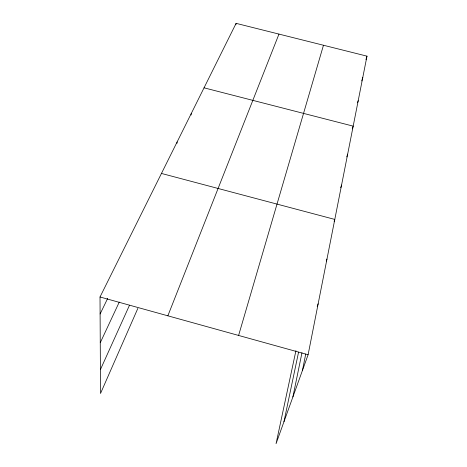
<?xml version="1.0" encoding="UTF-8"?>
<svg xmlns="http://www.w3.org/2000/svg" width="467" height="467" viewBox="0 0 467 467"><rect width="100%" height="100%" fill="white"/><g stroke="black" fill="none" stroke-linecap="round" stroke-linejoin="round"><path stroke-width="0.7" d="M176.987 143.346L177.121 141.945M191.085 114.993L191.242 113.551M235.893 24.757L236.104 23.35L366.986 56.151L308.103 354.733L276.061 443.65L295.926 350.699M302.441 370.442L305.722 354.056M292.885 396.956L301.968 352.754M283.954 421.736L298.571 352.147M238.602 335.446L323.468 45.246M365.947 59.578L366.986 56.151M361.721 80.937L362.789 77.458M357.576 102.722L358.201 100.691M352.322 128.886L353.186 126.143L204.038 87.825M346.783 156.906L347.664 154.128M340.7 187.746L341.564 185.06M334.121 221.446L334.786 219.426L161.454 173.444M326.287 261.082L326.97 259.057M317.216 306.48L318.144 303.807M167.857 315.815L278.968 34.097M137.876 308.331L100.522 393.465L100.014 296.989L236.104 23.35M100.399 369.636L129.505 305.225M100.253 342.737L119.278 302.061M100.101 313.999L107.702 298.355M100.014 296.989L308.103 354.733"/></g></svg>
